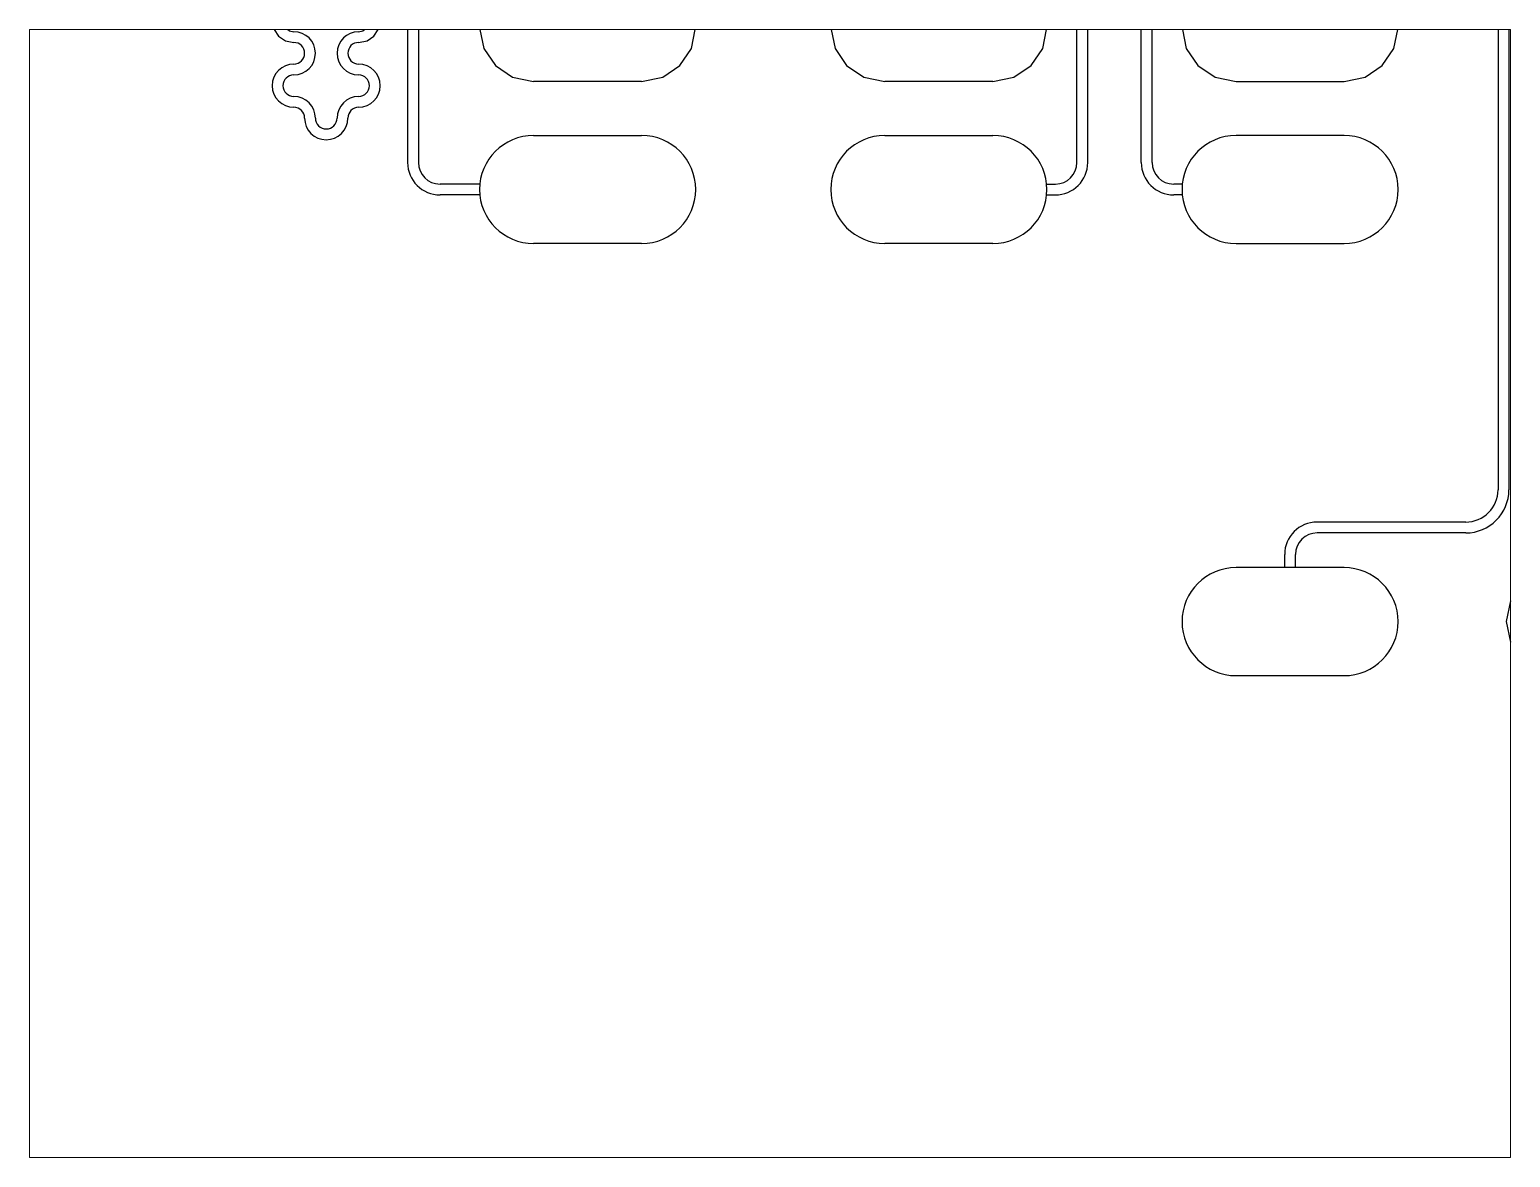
# Paper-space layout 'Layout1' of a CAD drawing. Header units: millimetres. Extents: x 1.05 to 9.45, y 0.8 to 7.2.
# The model-space entities are those that its viewports show. They can reach past a viewport. Long polylines and large blocks are cut down to what shows.
import ezdxf

# ---------------------------------------------------------------- set-up
doc = ezdxf.new("R2010")
doc.units = ezdxf.units.MM
doc.header["$MEASUREMENT"] = 0

msp = doc.modelspace()

# ---------------------------------------------------------------- linework, layer by layer
for p, q in [((48.67, 104), (48.67, 84.5)), ((49.67, 104), (49.67, 84.5)), ((149.58, 103.97), (149.58, 54.21)), ((150.58, 103.97), (150.58, 54.21)), ((116.56, 84.5), (116.56, 102)), ((117.56, 84.5), (117.56, 102)), ((110.61, 84.5), (110.61, 101.02)), ((111.61, 84.5), (111.61, 101.02)), ((55.33, 97), (55.33, 97)), ((70.33, 92), (60.33, 92)), ((102.83, 92), (92.83, 92)), ((125.33, 92), (135.33, 92)), ((60.33, 87), (70.33, 87)), ((92.83, 87), (102.83, 87)), ((135.33, 87), (125.33, 87)), ((55.36, 82.5), (51.67, 82.5)), ((107.81, 82.5), (108.61, 82.5)), ((120.36, 82.5), (119.56, 82.5)), ((55.36, 81.5), (51.67, 81.5)), ((107.81, 81.5), (108.61, 81.5)), ((120.36, 81.5), (119.56, 81.5)), ((70.33, 77), (60.33, 77)), ((102.83, 77), (92.83, 77)), ((125.33, 77), (135.33, 77)), ((146.58, 51.21), (132.83, 51.21)), ((146.58, 50.21), (132.83, 50.21)), ((129.83, 47), (129.83, 48.21)), ((130.83, 47), (130.83, 48.21)), ((135.33, 47), (125.33, 47)), ((125.33, 37), (135.33, 37))]:
    msp.add_line(p, q)
for centre, radius, start, end in [((60.33, 97), 5, 90, 180), ((70.33, 97), 5, 0, 90), ((92.83, 97), 5, 90, 180), ((102.83, 97), 5, 0, 90), ((125.33, 97), 5, 90, 180), ((135.33, 97), 5, 0, 90), ((38.14, 97.61), 2, 90, 270), ((44.14, 97.61), 2, 270, 90), ((38.14, 97.61), 1, 90, 270), ((44.14, 97.61), 1, 270, 90), ((38.14, 94.61), 2, 270, 90), ((44.14, 94.61), 2, 90, 270), ((60.33, 97), 5, 180, 270), ((70.33, 97), 5, 270, 0), ((92.83, 97), 5, 180, 270), ((102.83, 97), 5, 270, 0), ((125.33, 97), 5, 180, 270), ((135.33, 97), 5, 270, 0), ((38.14, 94.61), 1, 270, 90), ((44.14, 94.61), 1, 90, 270), ((38.14, 91.61), 2, 90, 270), ((44.14, 91.61), 2, 270, 90), ((38.14, 91.61), 1, 90, 270), ((44.14, 91.61), 1, 270, 90), ((38.14, 88.61), 2, 0, 90), ((44.14, 88.61), 2, 90, 180), ((38.14, 88.61), 1, 0, 90), ((44.14, 88.61), 1, 90, 180), ((41.14, 88.61), 2, 180, 0), ((41.14, 88.61), 1, 180, 0), ((60.33, 82), 5, 90, 180), ((70.33, 82), 5, 0, 90), ((92.83, 82), 5, 90, 180), ((102.83, 82), 5, 0, 90), ((125.33, 82), 5, 90, 180), ((135.33, 82), 5, 0, 90), ((51.67, 84.5), 3, 180, 270), ((51.67, 84.5), 2, 180, 270), ((108.61, 84.5), 2, 270, 0), ((108.61, 84.5), 3, 270, 0), ((119.56, 84.5), 3, 180, 270), ((119.56, 84.5), 2, 180, 270), ((60.33, 82), 5, 180, 270), ((70.33, 82), 5, 270, 0), ((92.83, 82), 5, 180, 270), ((102.83, 82), 5, 270, 0), ((125.33, 82), 5, 180, 270), ((135.33, 82), 5, 270, 0), ((146.58, 54.21), 3, 270, 0), ((146.58, 54.21), 4, 270, 0), ((132.83, 48.21), 3, 90, 180), ((132.83, 48.21), 2, 90, 180), ((125.33, 42), 5, 90, 180), ((135.33, 42), 5, 0, 90), ((155.33, 42), 5, 90, 180), ((125.33, 42), 5, 180, 270), ((135.33, 42), 5, 270, 0), ((155.33, 42), 5, 180, 270)]:
    msp.add_arc(centre, radius, start, end)

psp = doc.layouts.get("Layout1")

# ---------------------------------------------------------------- viewports
at = {"layer": '0'}
psp.add_viewport(center=(5.25, 4), size=(8.4, 6.4), view_center_point=(82.2054, 44.6022), view_height=104.398097, dxfattribs=at)

doc.saveas('drawing.dxf')
